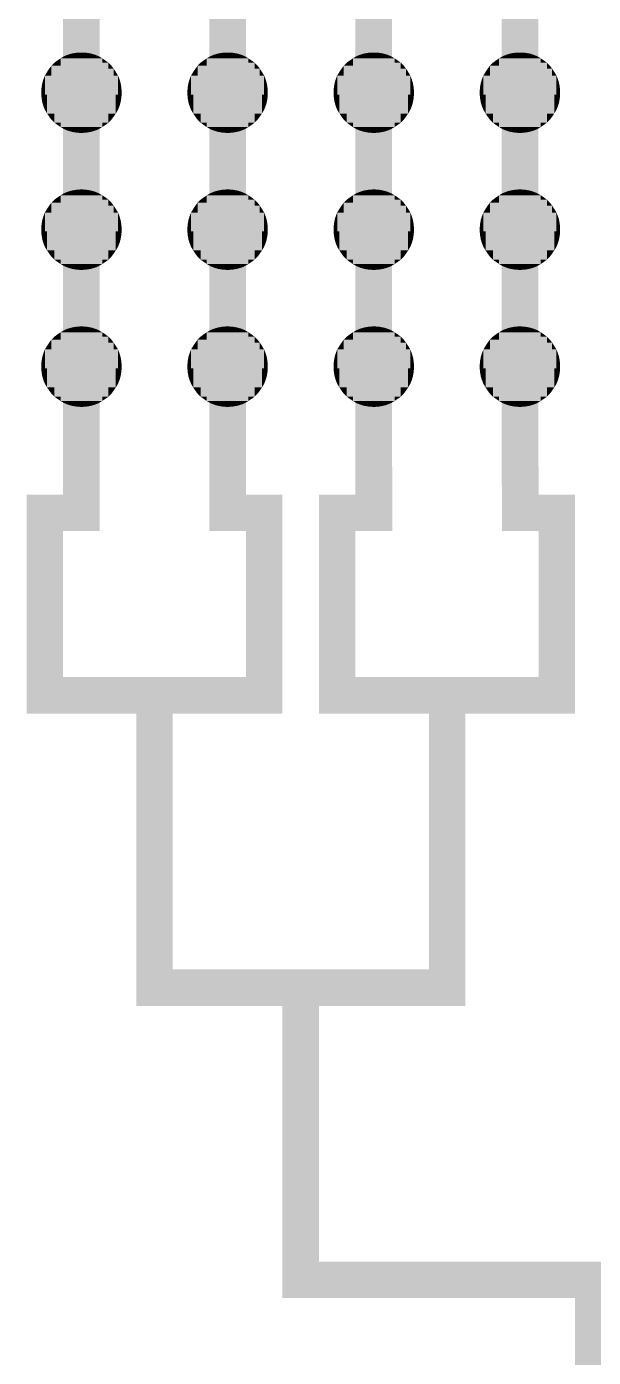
# Model space of a CAD drawing. Extents: x -40166 to 40284, y -45890 to 44060.
# Drawn here: x -37466 to -35915, y 10923 to 14566 of the extents above; entities that cross this region are included whole.
import ezdxf

# ---------------------------------------------------------------- set-up
doc = ezdxf.new("R2010")
doc.units = 0
for name, color, linetype in [('10', 12, 'CONTINUOUS'), ('11', 13, 'CONTINUOUS'), ('12', 14, 'CONTINUOUS'), ('13', 15, 'CONTINUOUS'), ('14', 16, 'CONTINUOUS'), ('15', 17, 'CONTINUOUS'), ('16', 18, 'CONTINUOUS'), ('17', 19, 'CONTINUOUS'), ('18', 20, 'CONTINUOUS'), ('19', 21, 'CONTINUOUS'), ('20', 22, 'CONTINUOUS'), ('21', 23, 'CONTINUOUS'), ('22', 24, 'CONTINUOUS'), ('23', 25, 'CONTINUOUS'), ('24', 26, 'CONTINUOUS'), ('25', 27, 'CONTINUOUS'), ('26', 28, 'CONTINUOUS'), ('27', 29, 'CONTINUOUS'), ('28', 30, 'CONTINUOUS'), ('29', 31, 'CONTINUOUS'), ('3', 6, 'CONTINUOUS'), ('30', 32, 'CONTINUOUS'), ('31', 33, 'CONTINUOUS'), ('32', 34, 'CONTINUOUS'), ('33', 35, 'CONTINUOUS'), ('34', 36, 'CONTINUOUS'), ('35', 37, 'CONTINUOUS'), ('36', 38, 'CONTINUOUS'), ('37', 39, 'CONTINUOUS'), ('38', 40, 'CONTINUOUS'), ('39', 41, 'CONTINUOUS'), ('40', 42, 'CONTINUOUS'), ('41', 43, 'CONTINUOUS'), ('42', 44, 'CONTINUOUS'), ('43', 45, 'CONTINUOUS'), ('44', 46, 'CONTINUOUS'), ('45', 47, 'CONTINUOUS'), ('46', 48, 'CONTINUOUS'), ('47', 49, 'CONTINUOUS'), ('48', 50, 'CONTINUOUS'), ('49', 51, 'CONTINUOUS'), ('5', 7, 'CONTINUOUS'), ('50', 52, 'CONTINUOUS'), ('6', 8, 'CONTINUOUS'), ('7', 9, 'CONTINUOUS'), ('8', 10, 'CONTINUOUS'), ('9', 11, 'CONTINUOUS'), ('L1D0_square', 2, 'CONTINUOUS'), ('L2D0_round', 3, 'CONTINUOUS')]:
    doc.layers.add(name, color=color, linetype=linetype)

# ---------------------------------------------------------------- blocks, each defined once
blk = doc.blocks.new('CIRCLE$5')
at = {"layer": 'L1D0_square'}
for points in [[(-27, 107), (-16, 109), (-5, 107), (-5, 110)], [(-5, 107), (-5, 110), (5, 107), (5, 110)], [(5, 107), (5, 110), (16, 107), (16, 109)], [(-94, 57), (-88, 66), (-82, 57), (-82, 74)], [(-82, 74), (-74, 82), (-57, 74), (-57, 82)], [(-82, 47), (-82, 74), (-5, 47), (-5, 74)], [(-74, 82), (-66, 88), (-57, 82), (-57, 94)], [(-57, 94), (-47, 100), (-27, 94), (-27, 100)], [(-57, 74), (-57, 94), (-5, 74), (-5, 94)], [(-47, 100), (-37, 104), (-27, 100), (-27, 107)], [(-27, 94), (-27, 107), (-5, 94), (-5, 107)], [(-5, 94), (-5, 107), (27, 94), (27, 107)], [(-5, 82), (-5, 94), (57, 82), (57, 94)], [(-5, 66), (-5, 82), (74, 66), (74, 82)], [(16, 107), (16, 109), (27, 107)], [(27, 100), (27, 107), (47, 100), (37, 104)], [(27, 94), (27, 100), (57, 94), (47, 100)], [(57, 82), (57, 94), (74, 82), (66, 88)], [(74, 66), (74, 82), (88, 66), (82, 74)], [(-107, 27), (-104, 37), (-100, 27), (-100, 47)], [(-100, 47), (-94, 57), (-82, 47), (-82, 57)], [(-100, -5), (-100, 47), (100, -5), (100, 47)], [(-5, 47), (-5, 66), (88, 47), (88, 66)], [(88, 47), (88, 66), (100, 47), (94, 57)], [(100, 27), (100, 47), (107, 27), (104, 37)], [(-110, 5), (-109, 16), (-100, 5), (-100, 16)], [(-110, -5), (-110, 5), (-100, -5), (-100, 5)], [(-109, 16), (-107, 27), (-100, 16), (-100, 27)], [(100, 16), (100, 27), (109, 16), (107, 27)], [(100, 5), (100, 16), (110, 5), (109, 16)], [(100, -5), (100, 5), (110, -5), (110, 5)], [(-109, -16), (-110, -5), (-94, -16), (-94, -5)], [(-107, -27), (-109, -16), (-94, -27), (-94, -16)], [(-104, -37), (-107, -27), (-94, -37), (-94, -27)], [(-94, -57), (-94, -5), (94, -57), (94, -5)], [(94, -16), (94, -5), (109, -16), (110, -5)], [(94, -27), (94, -16), (107, -27), (109, -16)], [(94, -37), (94, -27), (104, -37), (107, -27)], [(-100, -47), (-104, -37), (-94, -47), (-94, -37)], [(-94, -57), (-100, -47), (-94, -47)], [(-88, -66), (-94, -57), (-74, -66), (-74, -57)], [(-82, -74), (-88, -66), (-74, -74), (-74, -66)], [(-74, -82), (-74, -57), (-5, -82), (-5, -57)], [(-5, -82), (-5, -57), (74, -82), (74, -57)], [(74, -66), (74, -57), (88, -66), (94, -57)], [(74, -82), (74, -66), (82, -74), (88, -66)], [(94, -57), (94, -37), (100, -47), (104, -37)], [(-74, -82), (-82, -74), (-74, -74)], [(-57, -94), (-66, -88), (-57, -82), (-74, -82)], [(-57, -94), (-57, -82), (-5, -94), (-5, -82)], [(-47, -100), (-57, -94), (-27, -100), (-27, -94)], [(-27, -107), (-37, -104), (-27, -100), (-47, -100)], [(-27, -107), (-27, -94), (-5, -107), (-5, -94)], [(-5, -110), (-16, -109), (-5, -107), (-27, -107)], [(-5, -94), (-5, -82), (57, -94), (57, -82)], [(-5, -107), (-5, -94), (27, -107), (27, -94)], [(-5, -110), (-5, -107), (5, -110), (5, -107)], [(5, -110), (5, -107), (16, -109), (16, -107)], [(16, -109), (16, -107), (27, -107)], [(27, -100), (27, -94), (47, -100), (57, -94)], [(27, -107), (27, -100), (37, -104), (47, -100)], [(57, -94), (57, -82), (66, -88), (74, -82)]]:
    blk.add_solid(points, dxfattribs=at)
blk = doc.blocks.new('chamber')
at = {"layer": '10'}
for points in [[(-85, -250), (-85, 25), (-84, -250), (-84, 25)], [(-67, -250), (-67, 25), (-66, -250), (-66, 25)]]:
    blk.add_solid(points, dxfattribs=at)
at = {"layer": '11'}
for points in [[(-86, -250), (-86, 25), (-85, -250), (-85, 25)], [(-66, -250), (-66, 25), (-65, -250), (-65, 25)]]:
    blk.add_solid(points, dxfattribs=at)
at = {"layer": '12'}
for points in [[(-87, -250), (-87, 25), (-86, -250), (-86, 25)], [(-65, -250), (-65, 25), (-64, -250), (-64, 25)]]:
    blk.add_solid(points, dxfattribs=at)
at = {"layer": '13'}
for points in [[(-88, -250), (-88, 25), (-87, -250), (-87, 25)], [(-64, -250), (-64, 25), (-63, -250), (-63, 25)]]:
    blk.add_solid(points, dxfattribs=at)
at = {"layer": '14'}
for points in [[(-89, -250), (-89, 25), (-88, -250), (-88, 25)], [(-63, -250), (-63, 25), (-62, -250), (-62, 25)]]:
    blk.add_solid(points, dxfattribs=at)
at = {"layer": '15'}
for points in [[(-90, -250), (-90, 25), (-89, -250), (-89, 25)], [(-62, -250), (-62, 25), (-61, -250), (-61, 25)]]:
    blk.add_solid(points, dxfattribs=at)
at = {"layer": '16'}
for points in [[(-91, -250), (-91, 25), (-90, -250), (-90, 25)], [(-61, -250), (-61, 25), (-60, -250), (-60, 25)]]:
    blk.add_solid(points, dxfattribs=at)
at = {"layer": '17'}
for points in [[(-92, -250), (-92, 25), (-91, -250), (-91, 25)], [(-60, -250), (-60, 25), (-59, -250), (-59, 25)]]:
    blk.add_solid(points, dxfattribs=at)
at = {"layer": '18'}
for points in [[(-93, -250), (-93, 25), (-92, -250), (-92, 25)], [(-59, -250), (-59, 25), (-58, -250), (-58, 25)]]:
    blk.add_solid(points, dxfattribs=at)
at = {"layer": '19'}
for points in [[(-94, -250), (-94, 25), (-93, -250), (-93, 25)], [(-58, -250), (-58, 25), (-57, -250), (-57, 25)]]:
    blk.add_solid(points, dxfattribs=at)
at = {"layer": '20'}
for points in [[(-95, -250), (-95, 25), (-94, -250), (-94, 25)], [(-57, -250), (-57, 25), (-56, -250), (-56, 25)]]:
    blk.add_solid(points, dxfattribs=at)
at = {"layer": '21'}
for points in [[(-96, -250), (-96, 25), (-95, -250), (-95, 25)], [(-56, -250), (-56, 25), (-55, -250), (-55, 25)]]:
    blk.add_solid(points, dxfattribs=at)
at = {"layer": '22'}
for points in [[(-97, -250), (-97, 25), (-96, -250), (-96, 25)], [(-55, -250), (-55, 25), (-54, -250), (-54, 25)]]:
    blk.add_solid(points, dxfattribs=at)
at = {"layer": '23'}
for points in [[(-98, -250), (-98, 25), (-97, -250), (-97, 25)], [(-54, -250), (-54, 25), (-53, -250), (-53, 25)]]:
    blk.add_solid(points, dxfattribs=at)
at = {"layer": '24'}
for points in [[(-99, -250), (-99, 25), (-98, -250), (-98, 25)], [(-53, -250), (-53, 25), (-52, -250), (-52, 25)]]:
    blk.add_solid(points, dxfattribs=at)
at = {"layer": '25'}
for points in [[(-100, -250), (-100, 25), (-99, -250), (-99, 25)], [(-52, -250), (-52, 25), (-51, -250), (-51, 25)]]:
    blk.add_solid(points, dxfattribs=at)
at = {"layer": '26'}
for points in [[(-101, -250), (-101, 25), (-100, -250), (-100, 25)], [(-51, -250), (-51, 25), (-50, -250), (-50, 25)]]:
    blk.add_solid(points, dxfattribs=at)
at = {"layer": '27'}
for points in [[(-102, -250), (-102, 25), (-101, -250), (-101, 25)], [(-50, -250), (-50, 25), (-49, -250), (-49, 25)]]:
    blk.add_solid(points, dxfattribs=at)
at = {"layer": '28'}
for points in [[(-103, -250), (-103, 25), (-102, -250), (-102, 25)], [(-49, -250), (-49, 25), (-48, -250), (-48, 25)]]:
    blk.add_solid(points, dxfattribs=at)
at = {"layer": '29'}
for points in [[(-104, -250), (-104, 25), (-103, -250), (-103, 25)], [(-48, -250), (-48, 25), (-47, -250), (-47, 25)]]:
    blk.add_solid(points, dxfattribs=at)
at = {"layer": '3'}
for points in [[(-78, -250), (-78, 25), (-76, -250), (-76, 25)], [(-75, -250), (-75, 25), (-73, -250), (-73, 25)]]:
    blk.add_solid(points, dxfattribs=at)
at = {"layer": '30'}
for points in [[(-105, -250), (-105, 25), (-104, -250), (-104, 25)], [(-47, -250), (-47, 25), (-46, -250), (-46, 25)]]:
    blk.add_solid(points, dxfattribs=at)
at = {"layer": '31'}
for points in [[(-106, -250), (-106, 25), (-105, -250), (-105, 25)], [(-46, -250), (-46, 25), (-45, -250), (-45, 25)]]:
    blk.add_solid(points, dxfattribs=at)
at = {"layer": '32'}
for points in [[(-107, -250), (-107, 25), (-106, -250), (-106, 25)], [(-45, -250), (-45, 25), (-44, -250), (-44, 25)]]:
    blk.add_solid(points, dxfattribs=at)
at = {"layer": '33'}
for points in [[(-108, -250), (-108, 25), (-107, -250), (-107, 25)], [(-44, -250), (-44, 25), (-43, -250), (-43, 25)]]:
    blk.add_solid(points, dxfattribs=at)
at = {"layer": '34'}
for points in [[(-109, -250), (-109, 25), (-108, -250), (-108, 25)], [(-43, -250), (-43, 25), (-42, -250), (-42, 25)]]:
    blk.add_solid(points, dxfattribs=at)
at = {"layer": '35'}
for points in [[(-110, -250), (-110, 25), (-109, -250), (-109, 25)], [(-42, -250), (-42, 25), (-41, -250), (-41, 25)]]:
    blk.add_solid(points, dxfattribs=at)
at = {"layer": '36'}
for points in [[(-111, -250), (-111, 25), (-110, -250), (-110, 25)], [(-41, -250), (-41, 25), (-40, -250), (-40, 25)]]:
    blk.add_solid(points, dxfattribs=at)
at = {"layer": '37'}
for points in [[(-112, -250), (-112, 25), (-111, -250), (-111, 25)], [(-40, -250), (-40, 25), (-39, -250), (-39, 25)]]:
    blk.add_solid(points, dxfattribs=at)
at = {"layer": '38'}
for points in [[(-113, -250), (-113, 25), (-112, -250), (-112, 25)], [(-39, -250), (-39, 25), (-38, -250), (-38, 25)]]:
    blk.add_solid(points, dxfattribs=at)
at = {"layer": '39'}
for points in [[(-114, -250), (-114, 25), (-113, -250), (-113, 25)], [(-38, -250), (-38, 25), (-37, -250), (-37, 25)]]:
    blk.add_solid(points, dxfattribs=at)
at = {"layer": '40'}
for points in [[(-115, -250), (-115, 25), (-114, -250), (-114, 25)], [(-37, -250), (-37, 25), (-36, -250), (-36, 25)]]:
    blk.add_solid(points, dxfattribs=at)
at = {"layer": '41'}
for points in [[(-116, -250), (-116, 25), (-115, -250), (-115, 25)], [(-36, -250), (-36, 25), (-35, -250), (-35, 25)]]:
    blk.add_solid(points, dxfattribs=at)
at = {"layer": '42'}
for points in [[(-117, -250), (-117, 25), (-116, -250), (-116, 25)], [(-35, -250), (-35, 25), (-34, -250), (-34, 25)]]:
    blk.add_solid(points, dxfattribs=at)
at = {"layer": '43'}
for points in [[(-118, -250), (-118, 25), (-117, -250), (-117, 25)], [(-34, -250), (-34, 25), (-33, -250), (-33, 25)]]:
    blk.add_solid(points, dxfattribs=at)
at = {"layer": '44'}
for points in [[(-119, -250), (-119, 25), (-118, -250), (-118, 25)], [(-33, -250), (-33, 25), (-32, -250), (-32, 25)]]:
    blk.add_solid(points, dxfattribs=at)
at = {"layer": '45'}
for points in [[(-120, -250), (-120, 25), (-119, -250), (-119, 25)], [(-32, -250), (-32, 25), (-31, -250), (-31, 25)]]:
    blk.add_solid(points, dxfattribs=at)
at = {"layer": '46'}
for points in [[(-121, -250), (-121, 25), (-120, -250), (-120, 25)], [(-31, -250), (-31, 25), (-30, -250), (-30, 25)]]:
    blk.add_solid(points, dxfattribs=at)
at = {"layer": '47'}
for points in [[(-122, -250), (-122, 25), (-121, -250), (-121, 25)], [(-30, -250), (-30, 25), (-29, -250), (-29, 25)]]:
    blk.add_solid(points, dxfattribs=at)
at = {"layer": '48'}
for points in [[(-123, -250), (-123, 25), (-122, -250), (-122, 25)], [(-29, -250), (-29, 25), (-28, -250), (-28, 25)]]:
    blk.add_solid(points, dxfattribs=at)
at = {"layer": '49'}
for points in [[(-124, -250), (-124, 25), (-123, -250), (-123, 25)], [(-28, -250), (-28, 25), (-27, -250), (-27, 25)]]:
    blk.add_solid(points, dxfattribs=at)
at = {"layer": '5'}
for points in [[(-80, -250), (-80, 25), (-78, -250), (-78, 25)], [(-73, -250), (-73, 25), (-71, -250), (-71, 25)]]:
    blk.add_solid(points, dxfattribs=at)
at = {"layer": '50'}
for points in [[(-125, -250), (-125, 25), (-124, -250), (-124, 25)], [(-27, -250), (-27, 25), (-26, -250), (-26, 25)], [(-26, -250), (-26, 25), (-25, -250), (-25, 25)]]:
    blk.add_solid(points, dxfattribs=at)
at = {"layer": '6'}
for points in [[(-81, -250), (-81, 25), (-80, -250), (-80, 25)], [(-71, -250), (-71, 25), (-70, -250), (-70, 25)]]:
    blk.add_solid(points, dxfattribs=at)
at = {"layer": '7'}
for points in [[(-82, -250), (-82, 25), (-81, -250), (-81, 25)], [(-70, -250), (-70, 25), (-69, -250), (-69, 25)]]:
    blk.add_solid(points, dxfattribs=at)
at = {"layer": '8'}
for points in [[(-83, -250), (-83, 25), (-82, -250), (-82, 25)], [(-69, -250), (-69, 25), (-68, -250), (-68, 25)]]:
    blk.add_solid(points, dxfattribs=at)
at = {"layer": '9'}
for points in [[(-84, -250), (-84, 25), (-83, -250), (-83, 25)], [(-68, -250), (-68, 25), (-67, -250), (-67, 25)]]:
    blk.add_solid(points, dxfattribs=at)
at = {"layer": 'L2D0_round'}
blk.add_solid([(-125, -250), (-125, 25), (-25, -250), (-25, 25)], dxfattribs=at)
blk.add_blockref('CIRCLE$5', (-75, 75))
blk = doc.blocks.new('device')
at = {"layer": '10'}
for points in [[(-1425, -4292), (-1425, -4291), (-725, -4292), (-725, -4291)], [(-625, -4292), (-625, -4291), (76, -4292), (76, -4291)], [(-1425, -4310), (-1425, -4309), (-725, -4310), (-725, -4309)], [(-625, -4310), (-625, -4309), (76, -4310), (76, -4309)], [(-1025, -5092), (-1025, -5091), (-324, -5092), (-324, -5091)], [(-1025, -5110), (-1025, -5109), (-324, -5110), (-324, -5109)], [(-224, -5892), (-224, -5891), (476, -5892), (476, -5891)], [(-224, -5910), (-224, -5909), (476, -5910), (476, -5909)]]:
    blk.add_solid(points, dxfattribs=at)
at = {"layer": '11'}
for points in [[(-1425, -4291), (-1425, -4290), (-725, -4291), (-725, -4290)], [(-625, -4291), (-625, -4290), (76, -4291), (76, -4290)], [(-1425, -4311), (-1425, -4310), (-725, -4311), (-725, -4310)], [(-625, -4311), (-625, -4310), (76, -4311), (76, -4310)], [(-1025, -5091), (-1025, -5090), (-324, -5091), (-324, -5090)], [(-1025, -5111), (-1025, -5110), (-324, -5111), (-324, -5110)], [(-224, -5891), (-224, -5890), (476, -5891), (476, -5890)], [(-224, -5911), (-224, -5910), (476, -5911), (476, -5910)]]:
    blk.add_solid(points, dxfattribs=at)
at = {"layer": '12'}
for points in [[(-1425, -4290), (-1425, -4289), (-725, -4290), (-725, -4289)], [(-625, -4290), (-625, -4289), (76, -4290), (76, -4289)], [(-1425, -4312), (-1425, -4311), (-725, -4312), (-725, -4311)], [(-625, -4312), (-625, -4311), (76, -4312), (76, -4311)], [(-1025, -5090), (-1025, -5089), (-324, -5090), (-324, -5089)], [(-1025, -5112), (-1025, -5111), (-324, -5112), (-324, -5111)], [(-224, -5890), (-224, -5889), (476, -5890), (476, -5889)], [(-224, -5912), (-224, -5911), (476, -5912), (476, -5911)]]:
    blk.add_solid(points, dxfattribs=at)
at = {"layer": '13'}
for points in [[(-1425, -4289), (-1425, -4288), (-725, -4289), (-725, -4288)], [(-625, -4289), (-625, -4288), (76, -4289), (76, -4288)], [(-1425, -4313), (-1425, -4312), (-725, -4313), (-725, -4312)], [(-625, -4313), (-625, -4312), (76, -4313), (76, -4312)], [(-1025, -5089), (-1025, -5088), (-324, -5089), (-324, -5088)], [(-1025, -5113), (-1025, -5112), (-324, -5113), (-324, -5112)], [(-224, -5889), (-224, -5888), (476, -5889), (476, -5888)], [(-224, -5913), (-224, -5912), (476, -5913), (476, -5912)]]:
    blk.add_solid(points, dxfattribs=at)
at = {"layer": '14'}
for points in [[(-1425, -4288), (-1425, -4287), (-725, -4288), (-725, -4287)], [(-625, -4288), (-625, -4287), (76, -4288), (76, -4287)], [(-1425, -4314), (-1425, -4313), (-725, -4314), (-725, -4313)], [(-625, -4314), (-625, -4313), (76, -4314), (76, -4313)], [(-1025, -5088), (-1025, -5087), (-324, -5088), (-324, -5087)], [(-1025, -5114), (-1025, -5113), (-324, -5114), (-324, -5113)], [(-224, -5888), (-224, -5887), (476, -5888), (476, -5887)], [(-224, -5914), (-224, -5913), (476, -5914), (476, -5913)]]:
    blk.add_solid(points, dxfattribs=at)
at = {"layer": '15'}
for points in [[(-1425, -4287), (-1425, -4286), (-725, -4287), (-725, -4286)], [(-625, -4287), (-625, -4286), (76, -4287), (76, -4286)], [(-1425, -4315), (-1425, -4314), (-725, -4315), (-725, -4314)], [(-625, -4315), (-625, -4314), (76, -4315), (76, -4314)], [(-1025, -5087), (-1025, -5086), (-324, -5087), (-324, -5086)], [(-1025, -5115), (-1025, -5114), (-324, -5115), (-324, -5114)], [(-224, -5887), (-224, -5886), (476, -5887), (476, -5886)], [(-224, -5915), (-224, -5914), (476, -5915), (476, -5914)]]:
    blk.add_solid(points, dxfattribs=at)
at = {"layer": '16'}
for points in [[(-1425, -4286), (-1425, -4285), (-725, -4286), (-725, -4285)], [(-625, -4286), (-625, -4285), (76, -4286), (76, -4285)], [(-1425, -4316), (-1425, -4315), (-725, -4316), (-725, -4315)], [(-625, -4316), (-625, -4315), (76, -4316), (76, -4315)], [(-1025, -5086), (-1025, -5085), (-324, -5086), (-324, -5085)], [(-1025, -5116), (-1025, -5115), (-324, -5116), (-324, -5115)], [(-224, -5886), (-224, -5885), (476, -5886), (476, -5885)], [(-224, -5916), (-224, -5915), (476, -5916), (476, -5915)]]:
    blk.add_solid(points, dxfattribs=at)
at = {"layer": '17'}
for points in [[(-1425, -4285), (-1425, -4284), (-725, -4285), (-725, -4284)], [(-625, -4285), (-625, -4284), (76, -4285), (76, -4284)], [(-1425, -4317), (-1425, -4316), (-725, -4317), (-725, -4316)], [(-625, -4317), (-625, -4316), (76, -4317), (76, -4316)], [(-1025, -5085), (-1025, -5084), (-324, -5085), (-324, -5084)], [(-1025, -5117), (-1025, -5116), (-324, -5117), (-324, -5116)], [(-224, -5885), (-224, -5884), (476, -5885), (476, -5884)], [(-224, -5917), (-224, -5916), (476, -5917), (476, -5916)]]:
    blk.add_solid(points, dxfattribs=at)
at = {"layer": '18'}
for points in [[(-1425, -4284), (-1425, -4283), (-725, -4284), (-725, -4283)], [(-625, -4284), (-625, -4283), (76, -4284), (76, -4283)], [(-1425, -4318), (-1425, -4317), (-725, -4318), (-725, -4317)], [(-625, -4318), (-625, -4317), (76, -4318), (76, -4317)], [(-1025, -5084), (-1025, -5083), (-324, -5084), (-324, -5083)], [(-1025, -5118), (-1025, -5117), (-324, -5118), (-324, -5117)], [(-224, -5884), (-224, -5883), (476, -5884), (476, -5883)], [(-224, -5918), (-224, -5917), (476, -5918), (476, -5917)]]:
    blk.add_solid(points, dxfattribs=at)
at = {"layer": '19'}
for points in [[(-1425, -4283), (-1425, -4282), (-725, -4283), (-725, -4282)], [(-625, -4283), (-625, -4282), (76, -4283), (76, -4282)], [(-1425, -4319), (-1425, -4318), (-725, -4319), (-725, -4318)], [(-625, -4319), (-625, -4318), (76, -4319), (76, -4318)], [(-1025, -5083), (-1025, -5082), (-324, -5083), (-324, -5082)], [(-1025, -5119), (-1025, -5118), (-324, -5119), (-324, -5118)], [(-224, -5883), (-224, -5882), (476, -5883), (476, -5882)], [(-224, -5919), (-224, -5918), (476, -5919), (476, -5918)]]:
    blk.add_solid(points, dxfattribs=at)
at = {"layer": '20'}
for points in [[(-1425, -4282), (-1425, -4281), (-725, -4282), (-725, -4281)], [(-625, -4282), (-625, -4281), (76, -4282), (76, -4281)], [(-1425, -4320), (-1425, -4319), (-725, -4320), (-725, -4319)], [(-625, -4320), (-625, -4319), (76, -4320), (76, -4319)], [(-1025, -5082), (-1025, -5081), (-324, -5082), (-324, -5081)], [(-1025, -5120), (-1025, -5119), (-324, -5120), (-324, -5119)], [(-224, -5882), (-224, -5881), (476, -5882), (476, -5881)], [(-224, -5920), (-224, -5919), (476, -5920), (476, -5919)]]:
    blk.add_solid(points, dxfattribs=at)
at = {"layer": '21'}
for points in [[(-1425, -4281), (-1425, -4280), (-725, -4281), (-725, -4280)], [(-625, -4281), (-625, -4280), (76, -4281), (76, -4280)], [(-1425, -4321), (-1425, -4320), (-725, -4321), (-725, -4320)], [(-625, -4321), (-625, -4320), (76, -4321), (76, -4320)], [(-1025, -5081), (-1025, -5080), (-324, -5081), (-324, -5080)], [(-1025, -5121), (-1025, -5120), (-324, -5121), (-324, -5120)], [(-224, -5881), (-224, -5880), (476, -5881), (476, -5880)], [(-224, -5921), (-224, -5920), (476, -5921), (476, -5920)]]:
    blk.add_solid(points, dxfattribs=at)
at = {"layer": '22'}
for points in [[(-1425, -4280), (-1425, -4279), (-725, -4280), (-725, -4279)], [(-625, -4280), (-625, -4279), (76, -4280), (76, -4279)], [(-1425, -4322), (-1425, -4321), (-725, -4322), (-725, -4321)], [(-625, -4322), (-625, -4321), (76, -4322), (76, -4321)], [(-1025, -5080), (-1025, -5079), (-324, -5080), (-324, -5079)], [(-1025, -5122), (-1025, -5121), (-324, -5122), (-324, -5121)], [(-224, -5880), (-224, -5879), (476, -5880), (476, -5879)], [(-224, -5922), (-224, -5921), (476, -5922), (476, -5921)]]:
    blk.add_solid(points, dxfattribs=at)
at = {"layer": '23'}
for points in [[(-1425, -4279), (-1425, -4278), (-725, -4279), (-725, -4278)], [(-625, -4279), (-625, -4278), (76, -4279), (76, -4278)], [(-1425, -4323), (-1425, -4322), (-725, -4323), (-725, -4322)], [(-625, -4323), (-625, -4322), (76, -4323), (76, -4322)], [(-1025, -5079), (-1025, -5078), (-324, -5079), (-324, -5078)], [(-1025, -5123), (-1025, -5122), (-324, -5123), (-324, -5122)], [(-224, -5879), (-224, -5878), (476, -5879), (476, -5878)], [(-224, -5923), (-224, -5922), (476, -5923), (476, -5922)]]:
    blk.add_solid(points, dxfattribs=at)
at = {"layer": '24'}
for points in [[(-1425, -4278), (-1425, -4277), (-725, -4278), (-725, -4277)], [(-625, -4278), (-625, -4277), (76, -4278), (76, -4277)], [(-1425, -4324), (-1425, -4323), (-725, -4324), (-725, -4323)], [(-625, -4324), (-625, -4323), (76, -4324), (76, -4323)], [(-1025, -5078), (-1025, -5077), (-324, -5078), (-324, -5077)], [(-1025, -5124), (-1025, -5123), (-324, -5124), (-324, -5123)], [(-224, -5878), (-224, -5877), (476, -5878), (476, -5877)], [(-224, -5924), (-224, -5923), (476, -5924), (476, -5923)]]:
    blk.add_solid(points, dxfattribs=at)
at = {"layer": '25'}
for points in [[(-1425, -4277), (-1425, -4276), (-725, -4277), (-725, -4276)], [(-625, -4277), (-625, -4276), (76, -4277), (76, -4276)], [(-1425, -4325), (-1425, -4324), (-725, -4325), (-725, -4324)], [(-625, -4325), (-625, -4324), (76, -4325), (76, -4324)], [(-1025, -5077), (-1025, -5076), (-324, -5077), (-324, -5076)], [(-1025, -5125), (-1025, -5124), (-324, -5125), (-324, -5124)], [(-224, -5877), (-224, -5876), (476, -5877), (476, -5876)], [(-224, -5925), (-224, -5924), (476, -5925), (476, -5924)]]:
    blk.add_solid(points, dxfattribs=at)
at = {"layer": '26'}
for points in [[(-1425, -4276), (-1425, -4275), (-725, -4276), (-725, -4275)], [(-625, -4276), (-625, -4275), (76, -4276), (76, -4275)], [(-1425, -4326), (-1425, -4325), (-725, -4326), (-725, -4325)], [(-625, -4326), (-625, -4325), (76, -4326), (76, -4325)], [(-1025, -5076), (-1025, -5075), (-324, -5076), (-324, -5075)], [(-1025, -5126), (-1025, -5125), (-324, -5126), (-324, -5125)], [(-224, -5876), (-224, -5875), (476, -5876), (476, -5875)], [(-224, -5926), (-224, -5925), (476, -5926), (476, -5925)]]:
    blk.add_solid(points, dxfattribs=at)
at = {"layer": '27'}
for points in [[(-1425, -4275), (-1425, -4274), (-725, -4275), (-725, -4274)], [(-625, -4275), (-625, -4274), (76, -4275), (76, -4274)], [(-1425, -4327), (-1425, -4326), (-725, -4327), (-725, -4326)], [(-625, -4327), (-625, -4326), (76, -4327), (76, -4326)], [(-1025, -5075), (-1025, -5074), (-324, -5075), (-324, -5074)], [(-1025, -5127), (-1025, -5126), (-324, -5127), (-324, -5126)], [(-224, -5875), (-224, -5874), (476, -5875), (476, -5874)], [(-224, -5927), (-224, -5926), (476, -5927), (476, -5926)]]:
    blk.add_solid(points, dxfattribs=at)
at = {"layer": '28'}
for points in [[(-1425, -4274), (-1425, -4273), (-725, -4274), (-725, -4273)], [(-625, -4274), (-625, -4273), (76, -4274), (76, -4273)], [(-1425, -4328), (-1425, -4327), (-725, -4328), (-725, -4327)], [(-625, -4328), (-625, -4327), (76, -4328), (76, -4327)], [(-1025, -5074), (-1025, -5073), (-324, -5074), (-324, -5073)], [(-1025, -5128), (-1025, -5127), (-324, -5128), (-324, -5127)], [(-224, -5874), (-224, -5873), (476, -5874), (476, -5873)], [(-224, -5928), (-224, -5927), (476, -5928), (476, -5927)]]:
    blk.add_solid(points, dxfattribs=at)
at = {"layer": '29'}
for points in [[(-1425, -4273), (-1425, -4272), (-725, -4273), (-725, -4272)], [(-625, -4273), (-625, -4272), (76, -4273), (76, -4272)], [(-1425, -4329), (-1425, -4328), (-725, -4329), (-725, -4328)], [(-625, -4329), (-625, -4328), (76, -4329), (76, -4328)], [(-1025, -5073), (-1025, -5072), (-324, -5073), (-324, -5072)], [(-1025, -5129), (-1025, -5128), (-324, -5129), (-324, -5128)], [(-224, -5873), (-224, -5872), (476, -5873), (476, -5872)], [(-224, -5929), (-224, -5928), (476, -5929), (476, -5928)]]:
    blk.add_solid(points, dxfattribs=at)
at = {"layer": '3'}
for points in [[(-1425, -4300), (-1425, -4298), (-725, -4300), (-725, -4298)], [(-625, -4300), (-625, -4298), (76, -4300), (76, -4298)], [(-1425, -4303), (-1425, -4301), (-725, -4303), (-725, -4301)], [(-625, -4303), (-625, -4301), (76, -4303), (76, -4301)], [(-1025, -5100), (-1025, -5098), (-324, -5100), (-324, -5098)], [(-1025, -5103), (-1025, -5101), (-324, -5103), (-324, -5101)], [(-224, -5900), (-224, -5898), (476, -5900), (476, -5898)], [(-224, -5903), (-224, -5901), (476, -5903), (476, -5901)]]:
    blk.add_solid(points, dxfattribs=at)
at = {"layer": '30'}
for points in [[(-1425, -4272), (-1425, -4271), (-725, -4272), (-725, -4271)], [(-625, -4272), (-625, -4271), (76, -4272), (76, -4271)], [(-1425, -4330), (-1425, -4329), (-725, -4330), (-725, -4329)], [(-625, -4330), (-625, -4329), (76, -4330), (76, -4329)], [(-1025, -5072), (-1025, -5071), (-324, -5072), (-324, -5071)], [(-1025, -5130), (-1025, -5129), (-324, -5130), (-324, -5129)], [(-224, -5872), (-224, -5871), (476, -5872), (476, -5871)], [(-224, -5930), (-224, -5929), (476, -5930), (476, -5929)]]:
    blk.add_solid(points, dxfattribs=at)
at = {"layer": '31'}
for points in [[(-1425, -4271), (-1425, -4270), (-725, -4271), (-725, -4270)], [(-625, -4271), (-625, -4270), (76, -4271), (76, -4270)], [(-1425, -4331), (-1425, -4330), (-725, -4331), (-725, -4330)], [(-625, -4331), (-625, -4330), (76, -4331), (76, -4330)], [(-1025, -5071), (-1025, -5070), (-324, -5071), (-324, -5070)], [(-1025, -5131), (-1025, -5130), (-324, -5131), (-324, -5130)], [(-224, -5871), (-224, -5870), (476, -5871), (476, -5870)], [(-224, -5931), (-224, -5930), (476, -5931), (476, -5930)]]:
    blk.add_solid(points, dxfattribs=at)
at = {"layer": '32'}
for points in [[(-1425, -4270), (-1425, -4269), (-725, -4270), (-725, -4269)], [(-625, -4270), (-625, -4269), (76, -4270), (76, -4269)], [(-1425, -4332), (-1425, -4331), (-725, -4332), (-725, -4331)], [(-625, -4332), (-625, -4331), (76, -4332), (76, -4331)], [(-1025, -5070), (-1025, -5069), (-324, -5070), (-324, -5069)], [(-1025, -5132), (-1025, -5131), (-324, -5132), (-324, -5131)], [(-224, -5870), (-224, -5869), (476, -5870), (476, -5869)], [(-224, -5932), (-224, -5931), (476, -5932), (476, -5931)]]:
    blk.add_solid(points, dxfattribs=at)
at = {"layer": '33'}
for points in [[(-1425, -4269), (-1425, -4268), (-725, -4269), (-725, -4268)], [(-625, -4269), (-625, -4268), (76, -4269), (76, -4268)], [(-1425, -4333), (-1425, -4332), (-725, -4333), (-725, -4332)], [(-625, -4333), (-625, -4332), (76, -4333), (76, -4332)], [(-1025, -5069), (-1025, -5068), (-324, -5069), (-324, -5068)], [(-1025, -5133), (-1025, -5132), (-324, -5133), (-324, -5132)], [(-224, -5869), (-224, -5868), (476, -5869), (476, -5868)], [(-224, -5933), (-224, -5932), (476, -5933), (476, -5932)]]:
    blk.add_solid(points, dxfattribs=at)
at = {"layer": '34'}
for points in [[(-1425, -4268), (-1425, -4267), (-725, -4268), (-725, -4267)], [(-625, -4268), (-625, -4267), (76, -4268), (76, -4267)], [(-1425, -4334), (-1425, -4333), (-725, -4334), (-725, -4333)], [(-625, -4334), (-625, -4333), (76, -4334), (76, -4333)], [(-1025, -5068), (-1025, -5067), (-324, -5068), (-324, -5067)], [(-1025, -5134), (-1025, -5133), (-324, -5134), (-324, -5133)], [(-224, -5868), (-224, -5867), (476, -5868), (476, -5867)], [(-224, -5934), (-224, -5933), (476, -5934), (476, -5933)]]:
    blk.add_solid(points, dxfattribs=at)
at = {"layer": '35'}
for points in [[(-1425, -4267), (-1425, -4266), (-725, -4267), (-725, -4266)], [(-625, -4267), (-625, -4266), (76, -4267), (76, -4266)], [(-1425, -4335), (-1425, -4334), (-725, -4335), (-725, -4334)], [(-625, -4335), (-625, -4334), (76, -4335), (76, -4334)], [(-1025, -5067), (-1025, -5066), (-324, -5067), (-324, -5066)], [(-1025, -5135), (-1025, -5134), (-324, -5135), (-324, -5134)], [(-224, -5867), (-224, -5866), (476, -5867), (476, -5866)], [(-224, -5935), (-224, -5934), (476, -5935), (476, -5934)]]:
    blk.add_solid(points, dxfattribs=at)
at = {"layer": '36'}
for points in [[(-1425, -4266), (-1425, -4265), (-725, -4266), (-725, -4265)], [(-625, -4266), (-625, -4265), (76, -4266), (76, -4265)], [(-1425, -4336), (-1425, -4335), (-725, -4336), (-725, -4335)], [(-625, -4336), (-625, -4335), (76, -4336), (76, -4335)], [(-1025, -5066), (-1025, -5065), (-324, -5066), (-324, -5065)], [(-1025, -5136), (-1025, -5135), (-324, -5136), (-324, -5135)], [(-224, -5866), (-224, -5865), (476, -5866), (476, -5865)], [(-224, -5936), (-224, -5935), (476, -5936), (476, -5935)]]:
    blk.add_solid(points, dxfattribs=at)
at = {"layer": '37'}
for points in [[(-1425, -4265), (-1425, -4264), (-725, -4265), (-725, -4264)], [(-625, -4265), (-625, -4264), (76, -4265), (76, -4264)], [(-1425, -4337), (-1425, -4336), (-725, -4337), (-725, -4336)], [(-625, -4337), (-625, -4336), (76, -4337), (76, -4336)], [(-1025, -5065), (-1025, -5064), (-324, -5065), (-324, -5064)], [(-1025, -5137), (-1025, -5136), (-324, -5137), (-324, -5136)], [(-224, -5865), (-224, -5864), (476, -5865), (476, -5864)], [(-224, -5937), (-224, -5936), (476, -5937), (476, -5936)]]:
    blk.add_solid(points, dxfattribs=at)
at = {"layer": '38'}
for points in [[(-1425, -4264), (-1425, -4263), (-725, -4264), (-725, -4263)], [(-625, -4264), (-625, -4263), (76, -4264), (76, -4263)], [(-1425, -4338), (-1425, -4337), (-725, -4338), (-725, -4337)], [(-625, -4338), (-625, -4337), (76, -4338), (76, -4337)], [(-1025, -5064), (-1025, -5063), (-324, -5064), (-324, -5063)], [(-1025, -5138), (-1025, -5137), (-324, -5138), (-324, -5137)], [(-224, -5864), (-224, -5863), (476, -5864), (476, -5863)], [(-224, -5938), (-224, -5937), (476, -5938), (476, -5937)]]:
    blk.add_solid(points, dxfattribs=at)
at = {"layer": '39'}
for points in [[(-1425, -4263), (-1425, -4262), (-725, -4263), (-725, -4262)], [(-625, -4263), (-625, -4262), (76, -4263), (76, -4262)], [(-1425, -4339), (-1425, -4338), (-725, -4339), (-725, -4338)], [(-625, -4339), (-625, -4338), (76, -4339), (76, -4338)], [(-1025, -5063), (-1025, -5062), (-324, -5063), (-324, -5062)], [(-1025, -5139), (-1025, -5138), (-324, -5139), (-324, -5138)], [(-224, -5863), (-224, -5862), (476, -5863), (476, -5862)], [(-224, -5939), (-224, -5938), (476, -5939), (476, -5938)]]:
    blk.add_solid(points, dxfattribs=at)
at = {"layer": '40'}
for points in [[(-1425, -4262), (-1425, -4261), (-725, -4262), (-725, -4261)], [(-625, -4262), (-625, -4261), (76, -4262), (76, -4261)], [(-1425, -4340), (-1425, -4339), (-725, -4340), (-725, -4339)], [(-625, -4340), (-625, -4339), (76, -4340), (76, -4339)], [(-1025, -5062), (-1025, -5061), (-324, -5062), (-324, -5061)], [(-1025, -5140), (-1025, -5139), (-324, -5140), (-324, -5139)], [(-224, -5862), (-224, -5861), (476, -5862), (476, -5861)], [(-224, -5940), (-224, -5939), (476, -5940), (476, -5939)]]:
    blk.add_solid(points, dxfattribs=at)
at = {"layer": '41'}
for points in [[(-1425, -4261), (-1425, -4260), (-725, -4261), (-725, -4260)], [(-625, -4261), (-625, -4260), (76, -4261), (76, -4260)], [(-1425, -4341), (-1425, -4340), (-725, -4341), (-725, -4340)], [(-625, -4341), (-625, -4340), (76, -4341), (76, -4340)], [(-1025, -5061), (-1025, -5060), (-324, -5061), (-324, -5060)], [(-1025, -5141), (-1025, -5140), (-324, -5141), (-324, -5140)], [(-224, -5861), (-224, -5860), (476, -5861), (476, -5860)], [(-224, -5941), (-224, -5940), (476, -5941), (476, -5940)]]:
    blk.add_solid(points, dxfattribs=at)
at = {"layer": '42'}
for points in [[(-1425, -4260), (-1425, -4259), (-725, -4260), (-725, -4259)], [(-625, -4260), (-625, -4259), (76, -4260), (76, -4259)], [(-1425, -4342), (-1425, -4341), (-725, -4342), (-725, -4341)], [(-625, -4342), (-625, -4341), (76, -4342), (76, -4341)], [(-1025, -5060), (-1025, -5059), (-324, -5060), (-324, -5059)], [(-1025, -5142), (-1025, -5141), (-324, -5142), (-324, -5141)], [(-224, -5860), (-224, -5859), (476, -5860), (476, -5859)], [(-224, -5942), (-224, -5941), (476, -5942), (476, -5941)]]:
    blk.add_solid(points, dxfattribs=at)
at = {"layer": '43'}
for points in [[(-1425, -4259), (-1425, -4258), (-725, -4259), (-725, -4258)], [(-625, -4259), (-625, -4258), (76, -4259), (76, -4258)], [(-1425, -4343), (-1425, -4342), (-725, -4343), (-725, -4342)], [(-625, -4343), (-625, -4342), (76, -4343), (76, -4342)], [(-1025, -5059), (-1025, -5058), (-324, -5059), (-324, -5058)], [(-1025, -5143), (-1025, -5142), (-324, -5143), (-324, -5142)], [(-224, -5859), (-224, -5858), (476, -5859), (476, -5858)], [(-224, -5943), (-224, -5942), (476, -5943), (476, -5942)]]:
    blk.add_solid(points, dxfattribs=at)
at = {"layer": '44'}
for points in [[(-1425, -4258), (-1425, -4257), (-725, -4258), (-725, -4257)], [(-625, -4258), (-625, -4257), (76, -4258), (76, -4257)], [(-1425, -4344), (-1425, -4343), (-725, -4344), (-725, -4343)], [(-625, -4344), (-625, -4343), (76, -4344), (76, -4343)], [(-1025, -5058), (-1025, -5057), (-324, -5058), (-324, -5057)], [(-1025, -5144), (-1025, -5143), (-324, -5144), (-324, -5143)], [(-224, -5858), (-224, -5857), (476, -5858), (476, -5857)], [(-224, -5944), (-224, -5943), (476, -5944), (476, -5943)]]:
    blk.add_solid(points, dxfattribs=at)
at = {"layer": '45'}
for points in [[(-1425, -4257), (-1425, -4256), (-725, -4257), (-725, -4256)], [(-625, -4257), (-625, -4256), (76, -4257), (76, -4256)], [(-1425, -4345), (-1425, -4344), (-725, -4345), (-725, -4344)], [(-625, -4345), (-625, -4344), (76, -4345), (76, -4344)], [(-1025, -5057), (-1025, -5056), (-324, -5057), (-324, -5056)], [(-1025, -5145), (-1025, -5144), (-324, -5145), (-324, -5144)], [(-224, -5857), (-224, -5856), (476, -5857), (476, -5856)], [(-224, -5945), (-224, -5944), (476, -5945), (476, -5944)]]:
    blk.add_solid(points, dxfattribs=at)
at = {"layer": '46'}
for points in [[(-1425, -4256), (-1425, -4255), (-725, -4256), (-725, -4255)], [(-625, -4256), (-625, -4255), (76, -4256), (76, -4255)], [(-1425, -4346), (-1425, -4345), (-725, -4346), (-725, -4345)], [(-625, -4346), (-625, -4345), (76, -4346), (76, -4345)], [(-1025, -5056), (-1025, -5055), (-324, -5056), (-324, -5055)], [(-1025, -5146), (-1025, -5145), (-324, -5146), (-324, -5145)], [(-224, -5856), (-224, -5855), (476, -5856), (476, -5855)], [(-224, -5946), (-224, -5945), (476, -5946), (476, -5945)]]:
    blk.add_solid(points, dxfattribs=at)
at = {"layer": '47'}
for points in [[(-1425, -4255), (-1425, -4254), (-725, -4255), (-725, -4254)], [(-625, -4255), (-625, -4254), (76, -4255), (76, -4254)], [(-1425, -4347), (-1425, -4346), (-725, -4347), (-725, -4346)], [(-625, -4347), (-625, -4346), (76, -4347), (76, -4346)], [(-1025, -5055), (-1025, -5054), (-324, -5055), (-324, -5054)], [(-1025, -5147), (-1025, -5146), (-324, -5147), (-324, -5146)], [(-224, -5855), (-224, -5854), (476, -5855), (476, -5854)], [(-224, -5947), (-224, -5946), (476, -5947), (476, -5946)]]:
    blk.add_solid(points, dxfattribs=at)
at = {"layer": '48'}
for points in [[(-1425, -4254), (-1425, -4253), (-725, -4254), (-725, -4253)], [(-625, -4254), (-625, -4253), (76, -4254), (76, -4253)], [(-1425, -4348), (-1425, -4347), (-725, -4348), (-725, -4347)], [(-625, -4348), (-625, -4347), (76, -4348), (76, -4347)], [(-1025, -5054), (-1025, -5053), (-324, -5054), (-324, -5053)], [(-1025, -5148), (-1025, -5147), (-324, -5148), (-324, -5147)], [(-224, -5854), (-224, -5853), (476, -5854), (476, -5853)], [(-224, -5948), (-224, -5947), (476, -5948), (476, -5947)]]:
    blk.add_solid(points, dxfattribs=at)
at = {"layer": '49'}
for points in [[(-1425, -4253), (-1425, -4252), (-725, -4253), (-725, -4252)], [(-625, -4253), (-625, -4252), (76, -4253), (76, -4252)], [(-1425, -4349), (-1425, -4348), (-725, -4349), (-725, -4348)], [(-625, -4349), (-625, -4348), (76, -4349), (76, -4348)], [(-1025, -5053), (-1025, -5052), (-324, -5053), (-324, -5052)], [(-1025, -5149), (-1025, -5148), (-324, -5149), (-324, -5148)], [(-224, -5853), (-224, -5852), (476, -5853), (476, -5852)], [(-224, -5949), (-224, -5948), (476, -5949), (476, -5948)]]:
    blk.add_solid(points, dxfattribs=at)
at = {"layer": '5'}
for points in [[(-1425, -4298), (-1425, -4296), (-725, -4298), (-725, -4296)], [(-625, -4298), (-625, -4296), (76, -4298), (76, -4296)], [(-1425, -4305), (-1425, -4303), (-725, -4305), (-725, -4303)], [(-625, -4305), (-625, -4303), (76, -4305), (76, -4303)], [(-1025, -5098), (-1025, -5096), (-324, -5098), (-324, -5096)], [(-1025, -5105), (-1025, -5103), (-324, -5105), (-324, -5103)], [(-224, -5898), (-224, -5896), (476, -5898), (476, -5896)], [(-224, -5905), (-224, -5903), (476, -5905), (476, -5903)]]:
    blk.add_solid(points, dxfattribs=at)
at = {"layer": '50'}
for points in [[(-1425, -4251), (-1425, -4250), (-725, -4251), (-725, -4250)], [(-1425, -4252), (-1425, -4251), (-725, -4252), (-725, -4251)], [(-625, -4251), (-625, -4250), (76, -4251), (76, -4250)], [(-625, -4252), (-625, -4251), (76, -4252), (76, -4251)], [(-1425, -4350), (-1425, -4349), (-725, -4350), (-725, -4349)], [(-625, -4350), (-625, -4349), (76, -4350), (76, -4349)], [(-1025, -5051), (-1025, -5050), (-324, -5051), (-324, -5050)], [(-1025, -5052), (-1025, -5051), (-324, -5052), (-324, -5051)], [(-1025, -5150), (-1025, -5149), (-324, -5150), (-324, -5149)], [(-224, -5851), (-224, -5850), (476, -5851), (476, -5850)], [(-224, -5852), (-224, -5851), (476, -5852), (476, -5851)], [(-224, -5950), (-224, -5949), (476, -5950), (476, -5949)]]:
    blk.add_solid(points, dxfattribs=at)
at = {"layer": '6'}
for points in [[(-1425, -4296), (-1425, -4295), (-725, -4296), (-725, -4295)], [(-625, -4296), (-625, -4295), (76, -4296), (76, -4295)], [(-1425, -4306), (-1425, -4305), (-725, -4306), (-725, -4305)], [(-625, -4306), (-625, -4305), (76, -4306), (76, -4305)], [(-1025, -5096), (-1025, -5095), (-324, -5096), (-324, -5095)], [(-1025, -5106), (-1025, -5105), (-324, -5106), (-324, -5105)], [(-224, -5896), (-224, -5895), (476, -5896), (476, -5895)], [(-224, -5906), (-224, -5905), (476, -5906), (476, -5905)]]:
    blk.add_solid(points, dxfattribs=at)
at = {"layer": '7'}
for points in [[(-1425, -4295), (-1425, -4294), (-725, -4295), (-725, -4294)], [(-625, -4295), (-625, -4294), (76, -4295), (76, -4294)], [(-1425, -4307), (-1425, -4306), (-725, -4307), (-725, -4306)], [(-625, -4307), (-625, -4306), (76, -4307), (76, -4306)], [(-1025, -5095), (-1025, -5094), (-324, -5095), (-324, -5094)], [(-1025, -5107), (-1025, -5106), (-324, -5107), (-324, -5106)], [(-224, -5895), (-224, -5894), (476, -5895), (476, -5894)], [(-224, -5907), (-224, -5906), (476, -5907), (476, -5906)]]:
    blk.add_solid(points, dxfattribs=at)
at = {"layer": '8'}
for points in [[(-1425, -4294), (-1425, -4293), (-725, -4294), (-725, -4293)], [(-625, -4294), (-625, -4293), (76, -4294), (76, -4293)], [(-1425, -4308), (-1425, -4307), (-725, -4308), (-725, -4307)], [(-625, -4308), (-625, -4307), (76, -4308), (76, -4307)], [(-1025, -5094), (-1025, -5093), (-324, -5094), (-324, -5093)], [(-1025, -5108), (-1025, -5107), (-324, -5108), (-324, -5107)], [(-224, -5894), (-224, -5893), (476, -5894), (476, -5893)], [(-224, -5908), (-224, -5907), (476, -5908), (476, -5907)]]:
    blk.add_solid(points, dxfattribs=at)
at = {"layer": '9'}
for points in [[(-1425, -4293), (-1425, -4292), (-725, -4293), (-725, -4292)], [(-625, -4293), (-625, -4292), (76, -4293), (76, -4292)], [(-1425, -4309), (-1425, -4308), (-725, -4309), (-725, -4308)], [(-625, -4309), (-625, -4308), (76, -4309), (76, -4308)], [(-1025, -5093), (-1025, -5092), (-324, -5093), (-324, -5092)], [(-1025, -5109), (-1025, -5108), (-324, -5109), (-324, -5108)], [(-224, -5893), (-224, -5892), (476, -5893), (476, -5892)], [(-224, -5909), (-224, -5908), (476, -5909), (476, -5908)]]:
    blk.add_solid(points, dxfattribs=at)
at = {"layer": 'L1D0_square'}
for points in [[(-1325, -3850), (-1325, -3675), (-1225, -3850), (-1225, -3675)], [(-925, -3850), (-925, -3675), (-825, -3850), (-825, -3675)], [(-525, -3850), (-525, -3675), (-424, -3850), (-424, -3675)], [(-124, -3850), (-124, -3675), (-24, -3850), (-24, -3675)], [(-1425, -3850), (-1425, -3750), (-1225, -3850), (-1225, -3750)], [(-1425, -4350), (-1425, -3750), (-1325, -4350), (-1325, -3750)], [(-1325, -3850), (-1325, -3750), (-1225, -3850), (-1225, -3750)], [(-925, -3850), (-925, -3750), (-725, -3850), (-725, -3750)], [(-925, -3850), (-925, -3750), (-825, -3850), (-825, -3750)], [(-825, -4350), (-825, -3750), (-725, -4350), (-725, -3750)], [(-625, -4350), (-625, -3750), (-525, -4350), (-525, -3750)], [(-625, -3850), (-625, -3750), (-424, -3850), (-424, -3750)], [(-525, -3850), (-525, -3750), (-424, -3850), (-424, -3750)], [(-124, -3850), (-124, -3750), (-24, -3850), (-24, -3750)], [(-124, -3850), (-124, -3750), (76, -3850), (76, -3750)], [(-24, -4350), (-24, -3750), (76, -4350), (76, -3750)], [(-1425, -4350), (-1425, -4250), (-1325, -4350), (-1325, -4250)], [(-1125, -5150), (-1125, -4250), (-1025, -5150), (-1025, -4250)], [(-825, -4350), (-825, -4250), (-725, -4350), (-725, -4250)], [(-625, -4350), (-625, -4250), (-525, -4350), (-525, -4250)], [(-324, -5150), (-324, -4250), (-224, -5150), (-224, -4250)], [(-24, -4350), (-24, -4250), (76, -4350), (76, -4250)], [(-1125, -5150), (-1125, -5050), (-925, -5150), (-925, -5050)], [(-725, -5950), (-725, -5050), (-625, -5950), (-625, -5050)], [(-424, -5150), (-424, -5050), (-224, -5150), (-224, -5050)], [(-725, -5950), (-725, -5850), (-124, -5950), (-124, -5850)], [(76, -6300), (76, -5850), (176, -6300), (176, -5850)]]:
    blk.add_solid(points, dxfattribs=at)
at = {"layer": 'L2D0_round'}
for points in [[(-1425, -4350), (-1425, -4250), (-725, -4350), (-725, -4250)], [(-625, -4350), (-625, -4250), (76, -4350), (76, -4250)], [(-1025, -5150), (-1025, -5050), (-324, -5150), (-324, -5050)], [(-224, -5950), (-224, -5850), (476, -5950), (476, -5850)]]:
    blk.add_solid(points, dxfattribs=at)
for p in [(-1200, -2350), (-800, -2350), (-400, -2350), (0, -2350), (-1200, -2725), (-800, -2725), (-400, -2725), (0, -2725), (-1200, -3100), (-800, -3100), (-400, -3100), (0, -3100), (-1200, -3475), (-800, -3475), (-400, -3475), (0, -3475)]:
    blk.add_blockref('chamber', p)

msp = doc.modelspace()

# ---------------------------------------------------------------- block references
msp.add_blockref('device', (-36041, 17035))

doc.saveas('drawing.dxf')
